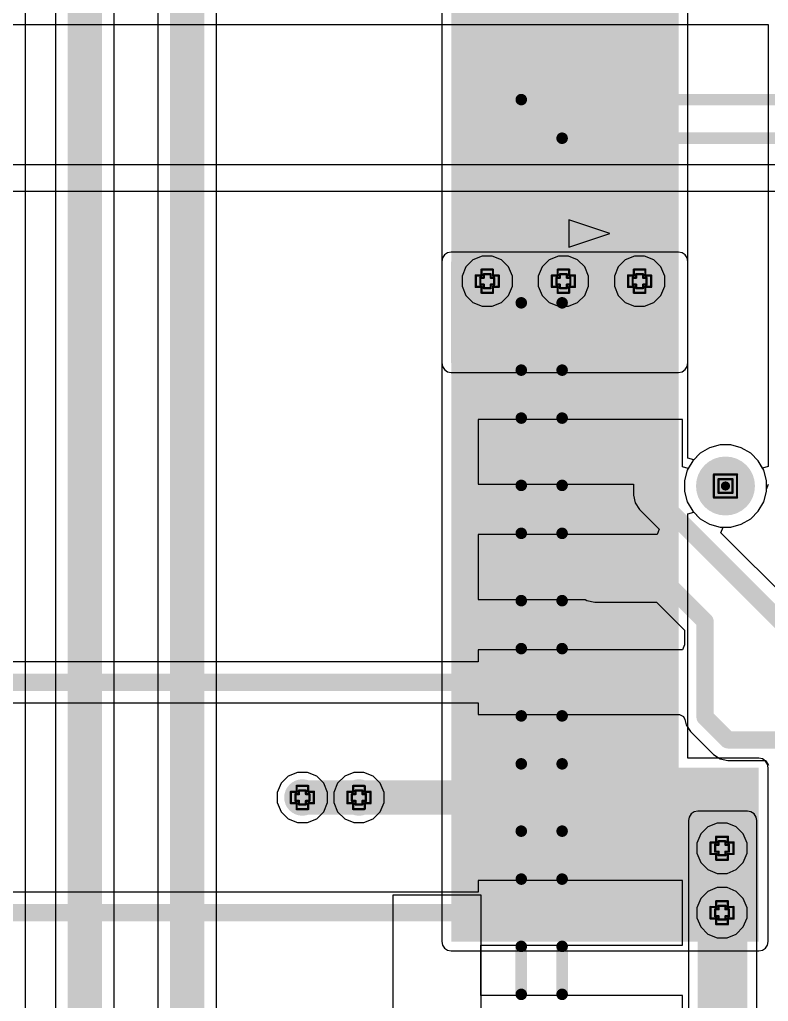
# Model space of a CAD drawing. Header units: inches. Extents: x -7 to 5163, y -3 to 5149.
# Drawn here: x 168.09 to 184.59, y 59.77 to 81.41 of the extents above; entities that cross this region are included whole.
import ezdxf

# ---------------------------------------------------------------- set-up
doc = ezdxf.new("R2010")
doc.units = ezdxf.units.IN
for name, color, linetype in [('Bottom Layer', 5, 'Continuous'), ('Bottom Solder', 6, 'Continuous'), ('Drill Drawing', 1, 'Continuous'), ('GND', 76, 'Continuous'), ('Pad Holes', 156, 'Continuous'), ('PWR', 16, 'Continuous'), ('Top Layer', 1, 'Continuous'), ('Top Overlay', 2, 'Continuous'), ('Top Paste', 8, 'Continuous'), ('Top Solder', 216, 'Continuous'), ('Via Holes', 16, 'Continuous')]:
    doc.layers.add(name, color=color, linetype=linetype)

# ---------------------------------------------------------------- blocks, each defined once
blk = doc.blocks.new('BH_00181_60')
at = {"layer": 'Bottom Solder'}
h = blk.add_hatch(color=6, dxfattribs=at)
edge = h.paths.add_edge_path()
edge.add_arc((-20.835, 0), 0.102, 0, 360)
at = {"layer": 'Pad Holes'}
h = blk.add_hatch(color=7, dxfattribs=at)
edge = h.paths.add_edge_path()
edge.add_arc((-20.835, 0), 0.65, 0, 360)
at = {"layer": 'Top Layer'}
for points in [[(-24.64, -1.15), (-23.62, -1.15), (-23.62, -5.25), (-24.64, -5.25)], [(-22.1, -1.15), (-21.08, -1.15), (-21.08, -5.25), (-22.1, -5.25)], [(-19.56, -1.15), (-18.54, -1.15), (-18.54, -5.25), (-19.56, -5.25)], [(-17.02, -1.15), (-16, -1.15), (-16, -5.25), (-17.02, -5.25)], [(-14.48, -1.15), (-13.46, -1.15), (-13.46, -5.25), (-14.48, -5.25)], [(-11.94, -1.15), (-10.92, -1.15), (-10.92, -5.25), (-11.94, -5.25)]]:
    blk.add_hatch(color=1, dxfattribs=at).paths.add_polyline_path(points)
at = {"layer": 'Top Paste'}
for points in [[(-24.64, -1.15), (-23.62, -1.15), (-23.62, -5.25), (-24.64, -5.25)], [(-22.1, -1.15), (-21.08, -1.15), (-21.08, -5.25), (-22.1, -5.25)], [(-19.56, -1.15), (-18.54, -1.15), (-18.54, -5.25), (-19.56, -5.25)], [(-17.02, -1.15), (-16, -1.15), (-16, -5.25), (-17.02, -5.25)], [(-14.48, -1.15), (-13.46, -1.15), (-13.46, -5.25), (-14.48, -5.25)], [(-11.94, -1.15), (-10.92, -1.15), (-10.92, -5.25), (-11.94, -5.25)]]:
    blk.add_hatch(color=8, dxfattribs=at).paths.add_polyline_path(points)
at = {"layer": 'Top Solder'}
h = blk.add_hatch(color=216, dxfattribs=at)
edge = h.paths.add_edge_path()
edge.add_arc((-20.835, 0), 0.102, 0, 360)
for points in [[(-24.69, -1.1), (-23.57, -1.1), (-23.57, -5.3), (-24.69, -5.3)], [(-22.15, -1.1), (-21.03, -1.1), (-21.03, -5.3), (-22.15, -5.3)], [(-19.61, -1.1), (-18.49, -1.1), (-18.49, -5.3), (-19.61, -5.3)], [(-17.07, -1.1), (-15.95, -1.1), (-15.95, -5.3), (-17.07, -5.3)], [(-14.53, -1.1), (-13.41, -1.1), (-13.41, -5.3), (-14.53, -5.3)], [(-11.99, -1.1), (-10.87, -1.1), (-10.87, -5.3), (-11.99, -5.3)]]:
    blk.add_hatch(color=216, dxfattribs=at).paths.add_polyline_path(points)
at = {"layer": 'Top Overlay'}
for p, q in [((-26.4, -2.55), (-26.7, -3.45)), ((-26.1, -3.45), (-26.4, -2.55)), ((-26.7, -3.45), (-26.1, -3.45))]:
    blk.add_line(p, q, dxfattribs=at)
at = {"layer": 'Top Overlay', "const_width": 0.254}
for points in [[(-29.35, -4.5), (-29.35, 4.5)], [(-28.5, -3.6), (-28.5, 3.6)], [(-29.35, -4.5), (-28.5, -3.6)], [(-24.871, -3.6), (-28.5, -3.6)], [(-22.331, -3.6), (-23.389, -3.6)], [(-19.791, -3.6), (-20.849, -3.6)], [(-17.251, -3.6), (-18.309, -3.6)], [(-14.711, -3.6), (-15.769, -3.6)], [(-12.171, -3.6), (-13.229, -3.6)], [(-9.631, -3.6), (-10.689, -3.6)], [(-24.871, -4.5), (-29.35, -4.5)], [(-22.331, -4.5), (-23.389, -4.5)], [(-19.791, -4.5), (-20.849, -4.5)], [(-17.251, -4.5), (-18.309, -4.5)], [(-14.711, -4.5), (-15.769, -4.5)], [(-12.171, -4.5), (-13.229, -4.5)], [(-9.631, -4.5), (-10.689, -4.5)]]:
    blk.add_lwpolyline(points, dxfattribs=at)
at = {"layer": 'Top Overlay', "const_width": 0.127}
for points in [[(-28.563, -3.6, 1), (-28.436, -3.6, 1)], [(-28.563, -3.6, 1), (-28.436, -3.6, 1)], [(-28.563, -3.6, 1), (-28.436, -3.6, 1)], [(-24.935, -3.6, 1), (-24.808, -3.6, 1)], [(-23.452, -3.6, 1), (-23.325, -3.6, 1)], [(-22.395, -3.6, 1), (-22.268, -3.6, 1)], [(-20.912, -3.6, 1), (-20.785, -3.6, 1)], [(-19.855, -3.6, 1), (-19.728, -3.6, 1)], [(-18.372, -3.6, 1), (-18.245, -3.6, 1)], [(-17.315, -3.6, 1), (-17.188, -3.6, 1)], [(-15.832, -3.6, 1), (-15.705, -3.6, 1)], [(-14.775, -3.6, 1), (-14.648, -3.6, 1)], [(-13.292, -3.6, 1), (-13.165, -3.6, 1)], [(-12.235, -3.6, 1), (-12.108, -3.6, 1)], [(-10.752, -3.6, 1), (-10.625, -3.6, 1)], [(-9.695, -3.6, 1), (-9.568, -3.6, 1)], [(-29.414, -4.5, 1), (-29.287, -4.5, 1)], [(-29.414, -4.5, 1), (-29.287, -4.5, 1)], [(-29.414, -4.5, 1), (-29.287, -4.5, 1)], [(-24.935, -4.5, 1), (-24.808, -4.5, 1)], [(-23.452, -4.5, 1), (-23.325, -4.5, 1)], [(-22.395, -4.5, 1), (-22.268, -4.5, 1)], [(-20.912, -4.5, 1), (-20.785, -4.5, 1)], [(-19.855, -4.5, 1), (-19.728, -4.5, 1)], [(-18.372, -4.5, 1), (-18.245, -4.5, 1)], [(-17.315, -4.5, 1), (-17.188, -4.5, 1)], [(-15.832, -4.5, 1), (-15.705, -4.5, 1)], [(-14.775, -4.5, 1), (-14.648, -4.5, 1)], [(-13.292, -4.5, 1), (-13.165, -4.5, 1)], [(-12.235, -4.5, 1), (-12.108, -4.5, 1)], [(-10.752, -4.5, 1), (-10.625, -4.5, 1)], [(-9.695, -4.5, 1), (-9.568, -4.5, 1)]]:
    blk.add_lwpolyline(points, format="xyb", close=True, dxfattribs=at)

msp = doc.modelspace()

# ---------------------------------------------------------------- hatches: boundary and pattern name
at = {"layer": 'Bottom Layer'}
for points in [[(177.6, 61.087), (182.608, 61.087), (182.608, 155.092), (177.6, 155.092)], [(177.6, 61.087), (184.374, 61.087), (184.374, 64.919), (177.6, 64.919)]]:
    msp.add_hatch(color=5, dxfattribs=at).paths.add_polyline_path(points)
h = msp.add_hatch(color=5, dxfattribs=at)
edge = h.paths.add_edge_path()
edge.add_arc((178.392, 75.641), 0.3, 0, 360)
h = msp.add_hatch(color=5, dxfattribs=at)
edge = h.paths.add_edge_path()
edge.add_arc((180.071, 75.641), 0.3, 0, 360)
h = msp.add_hatch(color=5, dxfattribs=at)
edge = h.paths.add_edge_path()
edge.add_arc((181.749, 75.641), 0.3, 0, 360)
h = msp.add_hatch(color=5, dxfattribs=at)
edge = h.paths.add_edge_path()
edge.add_arc((174.32, 64.262), 0.3, 0, 360)
h = msp.add_hatch(color=5, dxfattribs=at)
edge = h.paths.add_edge_path()
edge.add_arc((175.565, 64.262), 0.3, 0, 360)
h = msp.add_hatch(color=5, dxfattribs=at)
edge = h.paths.add_edge_path()
edge.add_arc((183.566, 63.144), 0.3, 0, 360)
h = msp.add_hatch(color=5, dxfattribs=at)
edge = h.paths.add_edge_path()
edge.add_arc((183.566, 61.722), 0.3, 0, 360)
at = {"layer": 'Bottom Solder'}
h = msp.add_hatch(color=6, dxfattribs=at)
edge = h.paths.add_edge_path()
edge.add_arc((178.392, 75.641), 0.402, 0, 360)
h = msp.add_hatch(color=6, dxfattribs=at)
edge = h.paths.add_edge_path()
edge.add_arc((180.071, 75.641), 0.402, 0, 360)
h = msp.add_hatch(color=6, dxfattribs=at)
edge = h.paths.add_edge_path()
edge.add_arc((181.749, 75.641), 0.402, 0, 360)
h = msp.add_hatch(color=6, dxfattribs=at)
edge = h.paths.add_edge_path()
edge.add_arc((174.32, 64.262), 0.402, 0, 360)
h = msp.add_hatch(color=6, dxfattribs=at)
edge = h.paths.add_edge_path()
edge.add_arc((175.565, 64.262), 0.402, 0, 360)
h = msp.add_hatch(color=6, dxfattribs=at)
edge = h.paths.add_edge_path()
edge.add_arc((183.566, 63.144), 0.402, 0, 360)
h = msp.add_hatch(color=6, dxfattribs=at)
edge = h.paths.add_edge_path()
edge.add_arc((183.566, 61.722), 0.402, 0, 360)
at = {"layer": 'GND'}
h = msp.add_hatch(color=76, dxfattribs=at)
edge = h.paths.add_edge_path()
edge.add_arc((178.392, 75.641), 0.3, 0, 360)
h = msp.add_hatch(color=76, dxfattribs=at)
edge = h.paths.add_edge_path()
edge.add_arc((180.071, 75.641), 0.3, 0, 360)
h = msp.add_hatch(color=76, dxfattribs=at)
edge = h.paths.add_edge_path()
edge.add_arc((181.749, 75.641), 0.3, 0, 360)
h = msp.add_hatch(color=76, dxfattribs=at)
edge = h.paths.add_edge_path()
edge.add_arc((174.32, 64.262), 0.3, 0, 360)
h = msp.add_hatch(color=76, dxfattribs=at)
edge = h.paths.add_edge_path()
edge.add_arc((175.565, 64.262), 0.3, 0, 360)
h = msp.add_hatch(color=76, dxfattribs=at)
edge = h.paths.add_edge_path()
edge.add_arc((183.566, 63.144), 0.3, 0, 360)
h = msp.add_hatch(color=76, dxfattribs=at)
edge = h.paths.add_edge_path()
edge.add_arc((183.566, 61.722), 0.3, 0, 360)
at = {"layer": 'PWR'}
h = msp.add_hatch(color=16, dxfattribs=at)
edge = h.paths.add_edge_path()
edge.add_arc((178.392, 75.641), 0.3, 0, 360)
h = msp.add_hatch(color=16, dxfattribs=at)
edge = h.paths.add_edge_path()
edge.add_arc((180.071, 75.641), 0.3, 0, 360)
h = msp.add_hatch(color=16, dxfattribs=at)
edge = h.paths.add_edge_path()
edge.add_arc((181.749, 75.641), 0.3, 0, 360)
h = msp.add_hatch(color=16, dxfattribs=at)
edge = h.paths.add_edge_path()
edge.add_arc((174.32, 64.262), 0.3, 0, 360)
h = msp.add_hatch(color=16, dxfattribs=at)
edge = h.paths.add_edge_path()
edge.add_arc((175.565, 64.262), 0.3, 0, 360)
h = msp.add_hatch(color=16, dxfattribs=at)
edge = h.paths.add_edge_path()
edge.add_arc((183.566, 63.144), 0.3, 0, 360)
h = msp.add_hatch(color=16, dxfattribs=at)
edge = h.paths.add_edge_path()
edge.add_arc((183.566, 61.722), 0.3, 0, 360)
at = {"layer": 'Top Layer'}
for points in [[(177.597, 73.838), (182.608, 73.838), (182.608, 76.073), (177.597, 76.073)], [(183.032, 53.592), (184.125, 53.592), (184.125, 63.752), (183.032, 63.752)]]:
    msp.add_hatch(color=1, dxfattribs=at).paths.add_polyline_path(points)
h = msp.add_hatch(color=1, dxfattribs=at)
edge = h.paths.add_edge_path()
edge.add_arc((178.392, 75.641), 0.3, 0, 360)
h = msp.add_hatch(color=1, dxfattribs=at)
edge = h.paths.add_edge_path()
edge.add_arc((180.071, 75.641), 0.3, 0, 360)
h = msp.add_hatch(color=1, dxfattribs=at)
edge = h.paths.add_edge_path()
edge.add_arc((181.749, 75.641), 0.3, 0, 360)
h = msp.add_hatch(color=1, dxfattribs=at)
edge = h.paths.add_edge_path()
edge.add_arc((174.32, 64.262), 0.3, 0, 360)
h = msp.add_hatch(color=1, dxfattribs=at)
edge = h.paths.add_edge_path()
edge.add_arc((175.565, 64.262), 0.3, 0, 360)
h = msp.add_hatch(color=1, dxfattribs=at)
edge = h.paths.add_edge_path()
edge.add_arc((183.566, 63.144), 0.3, 0, 360)
h = msp.add_hatch(color=1, dxfattribs=at)
edge = h.paths.add_edge_path()
edge.add_arc((183.566, 61.722), 0.3, 0, 360)
at = {"layer": 'Top Solder'}
h = msp.add_hatch(color=216, dxfattribs=at)
edge = h.paths.add_edge_path()
edge.add_arc((178.392, 75.641), 0.402, 0, 360)
h = msp.add_hatch(color=216, dxfattribs=at)
edge = h.paths.add_edge_path()
edge.add_arc((180.071, 75.641), 0.402, 0, 360)
h = msp.add_hatch(color=216, dxfattribs=at)
edge = h.paths.add_edge_path()
edge.add_arc((181.749, 75.641), 0.402, 0, 360)
h = msp.add_hatch(color=216, dxfattribs=at)
edge = h.paths.add_edge_path()
edge.add_arc((174.32, 64.262), 0.402, 0, 360)
h = msp.add_hatch(color=216, dxfattribs=at)
edge = h.paths.add_edge_path()
edge.add_arc((175.565, 64.262), 0.402, 0, 360)
h = msp.add_hatch(color=216, dxfattribs=at)
edge = h.paths.add_edge_path()
edge.add_arc((183.566, 63.144), 0.402, 0, 360)
h = msp.add_hatch(color=216, dxfattribs=at)
edge = h.paths.add_edge_path()
edge.add_arc((183.566, 61.722), 0.402, 0, 360)
at = {"layer": 'Via Holes'}
h = msp.add_hatch(color=7, dxfattribs=at)
edge = h.paths.add_edge_path()
edge.add_arc((178.392, 75.641), 0.15, 0, 360)
h = msp.add_hatch(color=7, dxfattribs=at)
edge = h.paths.add_edge_path()
edge.add_arc((180.071, 75.641), 0.15, 0, 360)
h = msp.add_hatch(color=7, dxfattribs=at)
edge = h.paths.add_edge_path()
edge.add_arc((181.749, 75.641), 0.15, 0, 360)
h = msp.add_hatch(color=7, dxfattribs=at)
edge = h.paths.add_edge_path()
edge.add_arc((174.32, 64.262), 0.15, 0, 360)
h = msp.add_hatch(color=7, dxfattribs=at)
edge = h.paths.add_edge_path()
edge.add_arc((175.565, 64.262), 0.15, 0, 360)
h = msp.add_hatch(color=7, dxfattribs=at)
edge = h.paths.add_edge_path()
edge.add_arc((183.566, 63.144), 0.15, 0, 360)
h = msp.add_hatch(color=7, dxfattribs=at)
edge = h.paths.add_edge_path()
edge.add_arc((183.566, 61.722), 0.15, 0, 360)

# ---------------------------------------------------------------- linework, layer by layer
at = {"layer": 'Bottom Layer'}
for p, q in [((182.815, 71.738), (182.815, 142.76)), ((168.878, 127.965), (168.878, 20.188)), ((170.173, 19.919), (170.173, 127.965)), ((177.392, 127.965), (177.392, 64.919)), ((171.133, 126.644), (171.133, 19.195)), ((172.428, 50.446), (172.428, 126.376)), ((168.22, 36.652), (168.22, 106.119)), ((183.087, 71.851), (182.942, 71.705)), ((183.293, 71.97), (183.087, 71.851)), ((183.523, 72.031), (183.293, 71.97)), ((183.761, 72.031), (183.523, 72.031)), ((183.991, 71.97), (183.761, 72.031)), ((184.197, 71.851), (183.991, 71.97)), ((184.365, 71.682), (184.197, 71.851)), ((182.942, 71.705), (182.815, 71.738)), ((184.484, 71.476), (184.365, 71.682)), ((184.546, 71.246), (184.484, 71.476)), ((184.546, 71.008), (184.546, 71.246)), ((184.484, 70.778), (184.546, 71.008)), ((184.365, 70.572), (184.484, 70.778)), ((182.815, 70.516), (182.942, 70.549)), ((182.942, 70.549), (183.087, 70.404)), ((184.197, 70.404), (184.365, 70.572)), ((182.815, 65.127), (182.815, 70.516)), ((183.087, 70.404), (183.293, 70.285)), ((183.991, 70.285), (184.197, 70.404)), ((183.293, 70.285), (183.523, 70.223)), ((183.523, 70.223), (183.761, 70.223)), ((183.761, 70.223), (183.991, 70.285)), ((184.374, 65.127), (182.815, 65.127)), ((184.454, 65.111), (184.374, 65.127)), ((177.392, 64.919), (177.392, 61.087)), ((184.521, 65.066), (184.454, 65.111)), ((184.566, 64.999), (184.521, 65.066)), ((184.582, 64.919), (184.566, 64.999)), ((184.582, 61.087), (184.582, 64.919)), ((177.392, 61.087), (177.408, 61.008)), ((184.566, 61.008), (184.582, 61.087)), ((177.408, 61.008), (177.453, 60.941)), ((177.453, 60.941), (177.52, 60.896)), ((177.52, 60.896), (177.6, 60.88)), ((177.6, 60.88), (184.374, 60.88)), ((184.374, 60.88), (184.454, 60.896)), ((184.454, 60.896), (184.521, 60.941)), ((184.521, 60.941), (184.566, 61.008))]:
    msp.add_line(p, q, dxfattribs=at)
at = {"layer": 'Bottom Layer', "const_width": 0.762}
for points in [[(169.525, 19.919), (169.525, 128.378)], [(171.78, 18.927), (171.78, 126.644)]]:
    msp.add_lwpolyline(points, dxfattribs=at)
at = {"layer": 'Drill Drawing', "const_width": 0.0508}
for points in [[(178.138, 75.514), (178.138, 75.768)], [(178.138, 75.768), (178.265, 75.768)], [(178.24, 75.565), (178.24, 75.717)], [(178.24, 75.717), (178.316, 75.717)], [(178.265, 75.768), (178.265, 75.895)], [(178.265, 75.895), (178.519, 75.895)], [(178.316, 75.717), (178.316, 75.794)], [(178.316, 75.794), (178.468, 75.794)], [(178.468, 75.717), (178.468, 75.794)], [(178.468, 75.717), (178.544, 75.717)], [(178.519, 75.768), (178.519, 75.895)], [(178.519, 75.768), (178.646, 75.768)], [(178.544, 75.565), (178.544, 75.717)], [(178.646, 75.514), (178.646, 75.768)], [(179.817, 75.514), (179.817, 75.768)], [(179.817, 75.768), (179.944, 75.768)], [(179.918, 75.565), (179.918, 75.717)], [(179.918, 75.717), (179.994, 75.717)], [(179.944, 75.768), (179.944, 75.895)], [(179.944, 75.895), (180.198, 75.895)], [(179.994, 75.717), (179.994, 75.794)], [(179.994, 75.794), (180.147, 75.794)], [(180.147, 75.717), (180.147, 75.794)], [(180.147, 75.717), (180.223, 75.717)], [(180.198, 75.768), (180.198, 75.895)], [(180.198, 75.768), (180.325, 75.768)], [(180.223, 75.565), (180.223, 75.717)], [(180.325, 75.514), (180.325, 75.768)], [(181.495, 75.514), (181.495, 75.768)], [(181.495, 75.768), (181.622, 75.768)], [(181.597, 75.565), (181.597, 75.717)], [(181.597, 75.717), (181.673, 75.717)], [(181.622, 75.768), (181.622, 75.895)], [(181.622, 75.895), (181.876, 75.895)], [(181.673, 75.717), (181.673, 75.794)], [(181.673, 75.794), (181.825, 75.794)], [(181.825, 75.717), (181.825, 75.794)], [(181.825, 75.717), (181.902, 75.717)], [(181.876, 75.768), (181.876, 75.895)], [(181.876, 75.768), (182.003, 75.768)], [(181.902, 75.565), (181.902, 75.717)], [(182.003, 75.514), (182.003, 75.768)], [(178.138, 75.514), (178.265, 75.514)], [(178.24, 75.565), (178.316, 75.565)], [(178.265, 75.387), (178.265, 75.514)], [(178.316, 75.489), (178.316, 75.565)], [(178.316, 75.489), (178.468, 75.489)], [(178.468, 75.565), (178.544, 75.565)], [(178.468, 75.489), (178.468, 75.565)], [(178.519, 75.514), (178.646, 75.514)], [(178.519, 75.387), (178.519, 75.514)], [(179.817, 75.514), (179.944, 75.514)], [(179.918, 75.565), (179.994, 75.565)], [(179.944, 75.387), (179.944, 75.514)], [(179.994, 75.489), (179.994, 75.565)], [(179.994, 75.489), (180.147, 75.489)], [(180.147, 75.565), (180.223, 75.565)], [(180.147, 75.489), (180.147, 75.565)], [(180.198, 75.514), (180.325, 75.514)], [(180.198, 75.387), (180.198, 75.514)], [(181.495, 75.514), (181.622, 75.514)], [(181.597, 75.565), (181.673, 75.565)], [(181.622, 75.387), (181.622, 75.514)], [(181.673, 75.489), (181.673, 75.565)], [(181.673, 75.489), (181.825, 75.489)], [(181.825, 75.565), (181.902, 75.565)], [(181.825, 75.489), (181.825, 75.565)], [(181.876, 75.514), (182.003, 75.514)], [(181.876, 75.387), (181.876, 75.514)], [(178.265, 75.387), (178.519, 75.387)], [(179.944, 75.387), (180.198, 75.387)], [(181.622, 75.387), (181.876, 75.387)], [(183.388, 71.381), (183.896, 71.381)], [(183.388, 70.873), (183.388, 71.381)], [(183.896, 70.873), (183.896, 71.381)], [(183.49, 71.28), (183.794, 71.28)], [(183.49, 70.975), (183.49, 71.28)], [(183.794, 70.975), (183.794, 71.28)], [(183.49, 70.975), (183.794, 70.975)], [(183.388, 70.873), (183.896, 70.873)], [(174.193, 64.389), (174.193, 64.516)], [(174.193, 64.516), (174.447, 64.516)], [(174.447, 64.389), (174.447, 64.516)], [(175.438, 64.389), (175.438, 64.516)], [(175.438, 64.516), (175.692, 64.516)], [(175.692, 64.389), (175.692, 64.516)], [(174.066, 64.135), (174.066, 64.389)], [(174.066, 64.389), (174.193, 64.389)], [(174.168, 64.186), (174.168, 64.338)], [(174.168, 64.338), (174.244, 64.338)], [(174.244, 64.338), (174.244, 64.414)], [(174.244, 64.414), (174.396, 64.414)], [(174.396, 64.338), (174.396, 64.414)], [(174.396, 64.338), (174.473, 64.338)], [(174.447, 64.389), (174.574, 64.389)], [(174.473, 64.186), (174.473, 64.338)], [(174.574, 64.135), (174.574, 64.389)], [(175.311, 64.135), (175.311, 64.389)], [(175.311, 64.389), (175.438, 64.389)], [(175.412, 64.186), (175.412, 64.338)], [(175.412, 64.338), (175.489, 64.338)], [(175.489, 64.338), (175.489, 64.414)], [(175.489, 64.414), (175.641, 64.414)], [(175.641, 64.338), (175.641, 64.414)], [(175.641, 64.338), (175.717, 64.338)], [(175.692, 64.389), (175.819, 64.389)], [(175.717, 64.186), (175.717, 64.338)], [(175.819, 64.135), (175.819, 64.389)], [(174.066, 64.135), (174.193, 64.135)], [(174.168, 64.186), (174.244, 64.186)], [(174.193, 64.008), (174.193, 64.135)], [(174.244, 64.11), (174.244, 64.186)], [(174.244, 64.11), (174.396, 64.11)], [(174.396, 64.186), (174.473, 64.186)], [(174.396, 64.11), (174.396, 64.186)], [(174.447, 64.135), (174.574, 64.135)], [(174.447, 64.008), (174.447, 64.135)], [(175.311, 64.135), (175.438, 64.135)], [(175.412, 64.186), (175.489, 64.186)], [(175.438, 64.008), (175.438, 64.135)], [(175.489, 64.11), (175.489, 64.186)], [(175.489, 64.11), (175.641, 64.11)], [(175.641, 64.186), (175.717, 64.186)], [(175.641, 64.11), (175.641, 64.186)], [(175.692, 64.135), (175.819, 64.135)], [(175.692, 64.008), (175.692, 64.135)], [(174.193, 64.008), (174.447, 64.008)], [(175.438, 64.008), (175.692, 64.008)], [(183.439, 63.271), (183.439, 63.398)], [(183.439, 63.398), (183.693, 63.398)], [(183.693, 63.271), (183.693, 63.398)], [(183.312, 63.017), (183.312, 63.271)], [(183.312, 63.271), (183.439, 63.271)], [(183.413, 63.068), (183.413, 63.221)], [(183.413, 63.221), (183.49, 63.221)], [(183.49, 63.221), (183.49, 63.297)], [(183.49, 63.297), (183.642, 63.297)], [(183.642, 63.221), (183.642, 63.297)], [(183.642, 63.221), (183.718, 63.221)], [(183.693, 63.271), (183.82, 63.271)], [(183.718, 63.068), (183.718, 63.221)], [(183.82, 63.017), (183.82, 63.271)], [(183.312, 63.017), (183.439, 63.017)], [(183.413, 63.068), (183.49, 63.068)], [(183.439, 62.89), (183.439, 63.017)], [(183.49, 62.992), (183.49, 63.068)], [(183.49, 62.992), (183.642, 62.992)], [(183.642, 63.068), (183.718, 63.068)], [(183.642, 62.992), (183.642, 63.068)], [(183.693, 63.017), (183.82, 63.017)], [(183.693, 62.89), (183.693, 63.017)], [(183.439, 62.89), (183.693, 62.89)], [(183.439, 61.849), (183.439, 61.976)], [(183.439, 61.976), (183.693, 61.976)], [(183.49, 61.798), (183.49, 61.874)], [(183.49, 61.874), (183.642, 61.874)], [(183.642, 61.798), (183.642, 61.874)], [(183.693, 61.849), (183.693, 61.976)], [(183.312, 61.595), (183.312, 61.849)], [(183.312, 61.849), (183.439, 61.849)], [(183.413, 61.646), (183.413, 61.798)], [(183.413, 61.798), (183.49, 61.798)], [(183.413, 61.646), (183.49, 61.646)], [(183.49, 61.57), (183.49, 61.646)], [(183.642, 61.798), (183.718, 61.798)], [(183.642, 61.646), (183.718, 61.646)], [(183.642, 61.57), (183.642, 61.646)], [(183.693, 61.849), (183.82, 61.849)], [(183.718, 61.646), (183.718, 61.798)], [(183.82, 61.595), (183.82, 61.849)], [(183.312, 61.595), (183.439, 61.595)], [(183.439, 61.468), (183.439, 61.595)], [(183.439, 61.468), (183.693, 61.468)], [(183.49, 61.57), (183.642, 61.57)], [(183.693, 61.595), (183.82, 61.595)], [(183.693, 61.468), (183.693, 61.595)]]:
    msp.add_lwpolyline(points, dxfattribs=at)
at = {"layer": 'Drill Drawing', "const_width": 0.0254}
for points in [[(178.125, 75.768, 1), (178.151, 75.768, 1)], [(178.125, 75.768, 1), (178.151, 75.768, 1)], [(178.227, 75.717, 1), (178.252, 75.717, 1)], [(178.227, 75.717, 1), (178.252, 75.717, 1)], [(178.252, 75.895, 1), (178.278, 75.895, 1)], [(178.252, 75.895, 1), (178.278, 75.895, 1)], [(178.252, 75.768, 1), (178.278, 75.768, 1)], [(178.252, 75.768, 1), (178.278, 75.768, 1)], [(178.303, 75.794, 1), (178.329, 75.794, 1)], [(178.303, 75.794, 1), (178.329, 75.794, 1)], [(178.303, 75.717, 1), (178.329, 75.717, 1)], [(178.303, 75.717, 1), (178.329, 75.717, 1)], [(178.456, 75.794, 1), (178.481, 75.794, 1)], [(178.456, 75.794, 1), (178.481, 75.794, 1)], [(178.456, 75.717, 1), (178.481, 75.717, 1)], [(178.456, 75.717, 1), (178.481, 75.717, 1)], [(178.506, 75.895, 1), (178.532, 75.895, 1)], [(178.506, 75.895, 1), (178.532, 75.895, 1)], [(178.506, 75.768, 1), (178.532, 75.768, 1)], [(178.506, 75.768, 1), (178.532, 75.768, 1)], [(178.532, 75.717, 1), (178.557, 75.717, 1)], [(178.532, 75.717, 1), (178.557, 75.717, 1)], [(178.633, 75.768, 1), (178.659, 75.768, 1)], [(178.633, 75.768, 1), (178.659, 75.768, 1)], [(179.804, 75.768, 1), (179.829, 75.768, 1)], [(179.804, 75.768, 1), (179.829, 75.768, 1)], [(179.906, 75.717, 1), (179.931, 75.717, 1)], [(179.906, 75.717, 1), (179.931, 75.717, 1)], [(179.931, 75.895, 1), (179.956, 75.895, 1)], [(179.931, 75.895, 1), (179.956, 75.895, 1)], [(179.931, 75.768, 1), (179.956, 75.768, 1)], [(179.931, 75.768, 1), (179.956, 75.768, 1)], [(179.982, 75.794, 1), (180.007, 75.794, 1)], [(179.982, 75.794, 1), (180.007, 75.794, 1)], [(179.982, 75.717, 1), (180.007, 75.717, 1)], [(179.982, 75.717, 1), (180.007, 75.717, 1)], [(180.134, 75.794, 1), (180.16, 75.794, 1)], [(180.134, 75.794, 1), (180.16, 75.794, 1)], [(180.134, 75.717, 1), (180.16, 75.717, 1)], [(180.134, 75.717, 1), (180.16, 75.717, 1)], [(180.185, 75.895, 1), (180.21, 75.895, 1)], [(180.185, 75.895, 1), (180.21, 75.895, 1)], [(180.185, 75.768, 1), (180.21, 75.768, 1)], [(180.185, 75.768, 1), (180.21, 75.768, 1)], [(180.21, 75.717, 1), (180.236, 75.717, 1)], [(180.21, 75.717, 1), (180.236, 75.717, 1)], [(180.312, 75.768, 1), (180.337, 75.768, 1)], [(180.312, 75.768, 1), (180.337, 75.768, 1)], [(181.482, 75.768, 1), (181.508, 75.768, 1)], [(181.482, 75.768, 1), (181.508, 75.768, 1)], [(181.584, 75.717, 1), (181.609, 75.717, 1)], [(181.584, 75.717, 1), (181.609, 75.717, 1)], [(181.609, 75.895, 1), (181.635, 75.895, 1)], [(181.609, 75.895, 1), (181.635, 75.895, 1)], [(181.609, 75.768, 1), (181.635, 75.768, 1)], [(181.609, 75.768, 1), (181.635, 75.768, 1)], [(181.66, 75.794, 1), (181.686, 75.794, 1)], [(181.66, 75.794, 1), (181.686, 75.794, 1)], [(181.66, 75.717, 1), (181.686, 75.717, 1)], [(181.66, 75.717, 1), (181.686, 75.717, 1)], [(181.813, 75.794, 1), (181.838, 75.794, 1)], [(181.813, 75.794, 1), (181.838, 75.794, 1)], [(181.813, 75.717, 1), (181.838, 75.717, 1)], [(181.813, 75.717, 1), (181.838, 75.717, 1)], [(181.863, 75.895, 1), (181.889, 75.895, 1)], [(181.863, 75.895, 1), (181.889, 75.895, 1)], [(181.863, 75.768, 1), (181.889, 75.768, 1)], [(181.863, 75.768, 1), (181.889, 75.768, 1)], [(181.889, 75.717, 1), (181.914, 75.717, 1)], [(181.889, 75.717, 1), (181.914, 75.717, 1)], [(181.99, 75.768, 1), (182.016, 75.768, 1)], [(181.99, 75.768, 1), (182.016, 75.768, 1)], [(178.125, 75.514, 1), (178.151, 75.514, 1)], [(178.125, 75.514, 1), (178.151, 75.514, 1)], [(178.227, 75.565, 1), (178.252, 75.565, 1)], [(178.227, 75.565, 1), (178.252, 75.565, 1)], [(178.252, 75.514, 1), (178.278, 75.514, 1)], [(178.252, 75.514, 1), (178.278, 75.514, 1)], [(178.303, 75.565, 1), (178.329, 75.565, 1)], [(178.303, 75.565, 1), (178.329, 75.565, 1)], [(178.303, 75.489, 1), (178.329, 75.489, 1)], [(178.303, 75.489, 1), (178.329, 75.489, 1)], [(178.456, 75.565, 1), (178.481, 75.565, 1)], [(178.456, 75.565, 1), (178.481, 75.565, 1)], [(178.456, 75.489, 1), (178.481, 75.489, 1)], [(178.456, 75.489, 1), (178.481, 75.489, 1)], [(178.506, 75.514, 1), (178.532, 75.514, 1)], [(178.506, 75.514, 1), (178.532, 75.514, 1)], [(178.532, 75.565, 1), (178.557, 75.565, 1)], [(178.532, 75.565, 1), (178.557, 75.565, 1)], [(178.633, 75.514, 1), (178.659, 75.514, 1)], [(178.633, 75.514, 1), (178.659, 75.514, 1)], [(179.804, 75.514, 1), (179.829, 75.514, 1)], [(179.804, 75.514, 1), (179.829, 75.514, 1)], [(179.906, 75.565, 1), (179.931, 75.565, 1)], [(179.906, 75.565, 1), (179.931, 75.565, 1)], [(179.931, 75.514, 1), (179.956, 75.514, 1)], [(179.931, 75.514, 1), (179.956, 75.514, 1)], [(179.982, 75.565, 1), (180.007, 75.565, 1)], [(179.982, 75.565, 1), (180.007, 75.565, 1)], [(179.982, 75.489, 1), (180.007, 75.489, 1)], [(179.982, 75.489, 1), (180.007, 75.489, 1)], [(180.134, 75.565, 1), (180.16, 75.565, 1)], [(180.134, 75.565, 1), (180.16, 75.565, 1)], [(180.134, 75.489, 1), (180.16, 75.489, 1)], [(180.134, 75.489, 1), (180.16, 75.489, 1)], [(180.185, 75.514, 1), (180.21, 75.514, 1)], [(180.185, 75.514, 1), (180.21, 75.514, 1)], [(180.21, 75.565, 1), (180.236, 75.565, 1)], [(180.21, 75.565, 1), (180.236, 75.565, 1)], [(180.312, 75.514, 1), (180.337, 75.514, 1)], [(180.312, 75.514, 1), (180.337, 75.514, 1)], [(181.482, 75.514, 1), (181.508, 75.514, 1)], [(181.482, 75.514, 1), (181.508, 75.514, 1)], [(181.584, 75.565, 1), (181.609, 75.565, 1)], [(181.584, 75.565, 1), (181.609, 75.565, 1)], [(181.609, 75.514, 1), (181.635, 75.514, 1)], [(181.609, 75.514, 1), (181.635, 75.514, 1)], [(181.66, 75.565, 1), (181.686, 75.565, 1)], [(181.66, 75.565, 1), (181.686, 75.565, 1)], [(181.66, 75.489, 1), (181.686, 75.489, 1)], [(181.66, 75.489, 1), (181.686, 75.489, 1)], [(181.813, 75.565, 1), (181.838, 75.565, 1)], [(181.813, 75.565, 1), (181.838, 75.565, 1)], [(181.813, 75.489, 1), (181.838, 75.489, 1)], [(181.813, 75.489, 1), (181.838, 75.489, 1)], [(181.863, 75.514, 1), (181.889, 75.514, 1)], [(181.863, 75.514, 1), (181.889, 75.514, 1)], [(181.889, 75.565, 1), (181.914, 75.565, 1)], [(181.889, 75.565, 1), (181.914, 75.565, 1)], [(181.99, 75.514, 1), (182.016, 75.514, 1)], [(181.99, 75.514, 1), (182.016, 75.514, 1)], [(178.252, 75.387, 1), (178.278, 75.387, 1)], [(178.252, 75.387, 1), (178.278, 75.387, 1)], [(178.506, 75.387, 1), (178.532, 75.387, 1)], [(178.506, 75.387, 1), (178.532, 75.387, 1)], [(179.931, 75.387, 1), (179.956, 75.387, 1)], [(179.931, 75.387, 1), (179.956, 75.387, 1)], [(180.185, 75.387, 1), (180.21, 75.387, 1)], [(180.185, 75.387, 1), (180.21, 75.387, 1)], [(181.609, 75.387, 1), (181.635, 75.387, 1)], [(181.609, 75.387, 1), (181.635, 75.387, 1)], [(181.863, 75.387, 1), (181.889, 75.387, 1)], [(181.863, 75.387, 1), (181.889, 75.387, 1)], [(183.375, 71.381, 1), (183.401, 71.381, 1)], [(183.375, 71.381, 1), (183.401, 71.381, 1)], [(183.883, 71.381, 1), (183.909, 71.381, 1)], [(183.883, 71.381, 1), (183.909, 71.381, 1)], [(183.477, 71.28, 1), (183.502, 71.28, 1)], [(183.477, 71.28, 1), (183.502, 71.28, 1)], [(183.782, 71.28, 1), (183.807, 71.28, 1)], [(183.782, 71.28, 1), (183.807, 71.28, 1)], [(183.477, 70.975, 1), (183.502, 70.975, 1)], [(183.477, 70.975, 1), (183.502, 70.975, 1)], [(183.782, 70.975, 1), (183.807, 70.975, 1)], [(183.782, 70.975, 1), (183.807, 70.975, 1)], [(183.375, 70.873, 1), (183.401, 70.873, 1)], [(183.375, 70.873, 1), (183.401, 70.873, 1)], [(183.883, 70.873, 1), (183.909, 70.873, 1)], [(183.883, 70.873, 1), (183.909, 70.873, 1)], [(174.18, 64.516, 1), (174.206, 64.516, 1)], [(174.18, 64.516, 1), (174.206, 64.516, 1)], [(174.435, 64.516, 1), (174.46, 64.516, 1)], [(174.435, 64.516, 1), (174.46, 64.516, 1)], [(175.425, 64.516, 1), (175.451, 64.516, 1)], [(175.425, 64.516, 1), (175.451, 64.516, 1)], [(175.679, 64.516, 1), (175.704, 64.516, 1)], [(175.679, 64.516, 1), (175.704, 64.516, 1)], [(174.054, 64.389, 1), (174.079, 64.389, 1)], [(174.054, 64.389, 1), (174.079, 64.389, 1)], [(174.155, 64.338, 1), (174.18, 64.338, 1)], [(174.155, 64.338, 1), (174.18, 64.338, 1)], [(174.18, 64.389, 1), (174.206, 64.389, 1)], [(174.18, 64.389, 1), (174.206, 64.389, 1)], [(174.231, 64.414, 1), (174.257, 64.414, 1)], [(174.231, 64.414, 1), (174.257, 64.414, 1)], [(174.231, 64.338, 1), (174.257, 64.338, 1)], [(174.231, 64.338, 1), (174.257, 64.338, 1)], [(174.384, 64.414, 1), (174.409, 64.414, 1)], [(174.384, 64.414, 1), (174.409, 64.414, 1)], [(174.384, 64.338, 1), (174.409, 64.338, 1)], [(174.384, 64.338, 1), (174.409, 64.338, 1)], [(174.435, 64.389, 1), (174.46, 64.389, 1)], [(174.435, 64.389, 1), (174.46, 64.389, 1)], [(174.46, 64.338, 1), (174.485, 64.338, 1)], [(174.46, 64.338, 1), (174.485, 64.338, 1)], [(174.561, 64.389, 1), (174.587, 64.389, 1)], [(174.561, 64.389, 1), (174.587, 64.389, 1)], [(175.298, 64.389, 1), (175.323, 64.389, 1)], [(175.298, 64.389, 1), (175.323, 64.389, 1)], [(175.4, 64.338, 1), (175.425, 64.338, 1)], [(175.4, 64.338, 1), (175.425, 64.338, 1)], [(175.425, 64.389, 1), (175.451, 64.389, 1)], [(175.425, 64.389, 1), (175.451, 64.389, 1)], [(175.476, 64.414, 1), (175.501, 64.414, 1)], [(175.476, 64.414, 1), (175.501, 64.414, 1)], [(175.476, 64.338, 1), (175.501, 64.338, 1)], [(175.476, 64.338, 1), (175.501, 64.338, 1)], [(175.628, 64.414, 1), (175.654, 64.414, 1)], [(175.628, 64.414, 1), (175.654, 64.414, 1)], [(175.628, 64.338, 1), (175.654, 64.338, 1)], [(175.628, 64.338, 1), (175.654, 64.338, 1)], [(175.679, 64.389, 1), (175.704, 64.389, 1)], [(175.679, 64.389, 1), (175.704, 64.389, 1)], [(175.704, 64.338, 1), (175.73, 64.338, 1)], [(175.704, 64.338, 1), (175.73, 64.338, 1)], [(175.806, 64.389, 1), (175.832, 64.389, 1)], [(175.806, 64.389, 1), (175.832, 64.389, 1)], [(174.054, 64.135, 1), (174.079, 64.135, 1)], [(174.054, 64.135, 1), (174.079, 64.135, 1)], [(174.155, 64.186, 1), (174.18, 64.186, 1)], [(174.155, 64.186, 1), (174.18, 64.186, 1)], [(174.18, 64.135, 1), (174.206, 64.135, 1)], [(174.18, 64.135, 1), (174.206, 64.135, 1)], [(174.231, 64.186, 1), (174.257, 64.186, 1)], [(174.231, 64.186, 1), (174.257, 64.186, 1)], [(174.231, 64.11, 1), (174.257, 64.11, 1)], [(174.231, 64.11, 1), (174.257, 64.11, 1)], [(174.384, 64.186, 1), (174.409, 64.186, 1)], [(174.384, 64.186, 1), (174.409, 64.186, 1)], [(174.384, 64.11, 1), (174.409, 64.11, 1)], [(174.384, 64.11, 1), (174.409, 64.11, 1)], [(174.435, 64.135, 1), (174.46, 64.135, 1)], [(174.435, 64.135, 1), (174.46, 64.135, 1)], [(174.46, 64.186, 1), (174.485, 64.186, 1)], [(174.46, 64.186, 1), (174.485, 64.186, 1)], [(174.561, 64.135, 1), (174.587, 64.135, 1)], [(174.561, 64.135, 1), (174.587, 64.135, 1)], [(175.298, 64.135, 1), (175.323, 64.135, 1)], [(175.298, 64.135, 1), (175.323, 64.135, 1)], [(175.4, 64.186, 1), (175.425, 64.186, 1)], [(175.4, 64.186, 1), (175.425, 64.186, 1)], [(175.425, 64.135, 1), (175.451, 64.135, 1)], [(175.425, 64.135, 1), (175.451, 64.135, 1)], [(175.476, 64.186, 1), (175.501, 64.186, 1)], [(175.476, 64.186, 1), (175.501, 64.186, 1)], [(175.476, 64.11, 1), (175.501, 64.11, 1)], [(175.476, 64.11, 1), (175.501, 64.11, 1)], [(175.628, 64.186, 1), (175.654, 64.186, 1)], [(175.628, 64.186, 1), (175.654, 64.186, 1)], [(175.628, 64.11, 1), (175.654, 64.11, 1)], [(175.628, 64.11, 1), (175.654, 64.11, 1)], [(175.679, 64.135, 1), (175.704, 64.135, 1)], [(175.679, 64.135, 1), (175.704, 64.135, 1)], [(175.704, 64.186, 1), (175.73, 64.186, 1)], [(175.704, 64.186, 1), (175.73, 64.186, 1)], [(175.806, 64.135, 1), (175.832, 64.135, 1)], [(175.806, 64.135, 1), (175.832, 64.135, 1)], [(174.18, 64.008, 1), (174.206, 64.008, 1)], [(174.18, 64.008, 1), (174.206, 64.008, 1)], [(174.435, 64.008, 1), (174.46, 64.008, 1)], [(174.435, 64.008, 1), (174.46, 64.008, 1)], [(175.425, 64.008, 1), (175.451, 64.008, 1)], [(175.425, 64.008, 1), (175.451, 64.008, 1)], [(175.679, 64.008, 1), (175.704, 64.008, 1)], [(175.679, 64.008, 1), (175.704, 64.008, 1)], [(183.426, 63.398, 1), (183.452, 63.398, 1)], [(183.426, 63.398, 1), (183.452, 63.398, 1)], [(183.68, 63.398, 1), (183.706, 63.398, 1)], [(183.68, 63.398, 1), (183.706, 63.398, 1)], [(183.299, 63.271, 1), (183.325, 63.271, 1)], [(183.299, 63.271, 1), (183.325, 63.271, 1)], [(183.401, 63.221, 1), (183.426, 63.221, 1)], [(183.401, 63.221, 1), (183.426, 63.221, 1)], [(183.426, 63.271, 1), (183.452, 63.271, 1)], [(183.426, 63.271, 1), (183.452, 63.271, 1)], [(183.477, 63.297, 1), (183.502, 63.297, 1)], [(183.477, 63.297, 1), (183.502, 63.297, 1)], [(183.477, 63.221, 1), (183.502, 63.221, 1)], [(183.477, 63.221, 1), (183.502, 63.221, 1)], [(183.629, 63.297, 1), (183.655, 63.297, 1)], [(183.629, 63.297, 1), (183.655, 63.297, 1)], [(183.629, 63.221, 1), (183.655, 63.221, 1)], [(183.629, 63.221, 1), (183.655, 63.221, 1)], [(183.68, 63.271, 1), (183.706, 63.271, 1)], [(183.68, 63.271, 1), (183.706, 63.271, 1)], [(183.706, 63.221, 1), (183.731, 63.221, 1)], [(183.706, 63.221, 1), (183.731, 63.221, 1)], [(183.807, 63.271, 1), (183.833, 63.271, 1)], [(183.807, 63.271, 1), (183.833, 63.271, 1)], [(183.299, 63.017, 1), (183.325, 63.017, 1)], [(183.299, 63.017, 1), (183.325, 63.017, 1)], [(183.401, 63.068, 1), (183.426, 63.068, 1)], [(183.401, 63.068, 1), (183.426, 63.068, 1)], [(183.426, 63.017, 1), (183.452, 63.017, 1)], [(183.426, 63.017, 1), (183.452, 63.017, 1)], [(183.477, 63.068, 1), (183.502, 63.068, 1)], [(183.477, 63.068, 1), (183.502, 63.068, 1)], [(183.477, 62.992, 1), (183.502, 62.992, 1)], [(183.477, 62.992, 1), (183.502, 62.992, 1)], [(183.629, 63.068, 1), (183.655, 63.068, 1)], [(183.629, 63.068, 1), (183.655, 63.068, 1)], [(183.629, 62.992, 1), (183.655, 62.992, 1)], [(183.629, 62.992, 1), (183.655, 62.992, 1)], [(183.68, 63.017, 1), (183.706, 63.017, 1)], [(183.68, 63.017, 1), (183.706, 63.017, 1)], [(183.706, 63.068, 1), (183.731, 63.068, 1)], [(183.706, 63.068, 1), (183.731, 63.068, 1)], [(183.807, 63.017, 1), (183.833, 63.017, 1)], [(183.807, 63.017, 1), (183.833, 63.017, 1)], [(183.426, 62.89, 1), (183.452, 62.89, 1)], [(183.426, 62.89, 1), (183.452, 62.89, 1)], [(183.68, 62.89, 1), (183.706, 62.89, 1)], [(183.68, 62.89, 1), (183.706, 62.89, 1)], [(183.426, 61.976, 1), (183.452, 61.976, 1)], [(183.426, 61.976, 1), (183.452, 61.976, 1)], [(183.477, 61.874, 1), (183.502, 61.874, 1)], [(183.477, 61.874, 1), (183.502, 61.874, 1)], [(183.629, 61.874, 1), (183.655, 61.874, 1)], [(183.629, 61.874, 1), (183.655, 61.874, 1)], [(183.68, 61.976, 1), (183.706, 61.976, 1)], [(183.68, 61.976, 1), (183.706, 61.976, 1)], [(183.299, 61.849, 1), (183.325, 61.849, 1)], [(183.299, 61.849, 1), (183.325, 61.849, 1)], [(183.401, 61.798, 1), (183.426, 61.798, 1)], [(183.401, 61.798, 1), (183.426, 61.798, 1)], [(183.401, 61.646, 1), (183.426, 61.646, 1)], [(183.401, 61.646, 1), (183.426, 61.646, 1)], [(183.426, 61.849, 1), (183.452, 61.849, 1)], [(183.426, 61.849, 1), (183.452, 61.849, 1)], [(183.477, 61.798, 1), (183.502, 61.798, 1)], [(183.477, 61.798, 1), (183.502, 61.798, 1)], [(183.477, 61.646, 1), (183.502, 61.646, 1)], [(183.477, 61.646, 1), (183.502, 61.646, 1)], [(183.629, 61.798, 1), (183.655, 61.798, 1)], [(183.629, 61.798, 1), (183.655, 61.798, 1)], [(183.629, 61.646, 1), (183.655, 61.646, 1)], [(183.629, 61.646, 1), (183.655, 61.646, 1)], [(183.68, 61.849, 1), (183.706, 61.849, 1)], [(183.68, 61.849, 1), (183.706, 61.849, 1)], [(183.706, 61.798, 1), (183.731, 61.798, 1)], [(183.706, 61.798, 1), (183.731, 61.798, 1)], [(183.706, 61.646, 1), (183.731, 61.646, 1)], [(183.706, 61.646, 1), (183.731, 61.646, 1)], [(183.807, 61.849, 1), (183.833, 61.849, 1)], [(183.807, 61.849, 1), (183.833, 61.849, 1)], [(183.299, 61.595, 1), (183.325, 61.595, 1)], [(183.299, 61.595, 1), (183.325, 61.595, 1)], [(183.426, 61.595, 1), (183.452, 61.595, 1)], [(183.426, 61.595, 1), (183.452, 61.595, 1)], [(183.426, 61.468, 1), (183.452, 61.468, 1)], [(183.426, 61.468, 1), (183.452, 61.468, 1)], [(183.477, 61.57, 1), (183.502, 61.57, 1)], [(183.477, 61.57, 1), (183.502, 61.57, 1)], [(183.629, 61.57, 1), (183.655, 61.57, 1)], [(183.629, 61.57, 1), (183.655, 61.57, 1)], [(183.68, 61.595, 1), (183.706, 61.595, 1)], [(183.68, 61.595, 1), (183.706, 61.595, 1)], [(183.68, 61.468, 1), (183.706, 61.468, 1)], [(183.68, 61.468, 1), (183.706, 61.468, 1)], [(183.807, 61.595, 1), (183.833, 61.595, 1)], [(183.807, 61.595, 1), (183.833, 61.595, 1)]]:
    msp.add_lwpolyline(points, format="xyb", close=True, dxfattribs=at)
at = {"layer": 'GND'}
for p, q in [((178.282, 76.195), (178.078, 76.111)), ((178.502, 76.195), (178.282, 76.195)), ((178.706, 76.111), (178.502, 76.195)), ((179.96, 76.195), (179.757, 76.111)), ((180.181, 76.195), (179.96, 76.195)), ((180.384, 76.111), (180.181, 76.195)), ((181.639, 76.195), (181.435, 76.111)), ((181.859, 76.195), (181.639, 76.195)), ((182.063, 76.111), (181.859, 76.195)), ((177.922, 75.955), (177.838, 75.751)), ((178.078, 76.111), (177.922, 75.955)), ((178.862, 75.955), (178.706, 76.111)), ((178.946, 75.751), (178.862, 75.955)), ((179.601, 75.955), (179.517, 75.751)), ((179.757, 76.111), (179.601, 75.955)), ((180.54, 75.955), (180.384, 76.111)), ((180.625, 75.751), (180.54, 75.955)), ((181.28, 75.955), (181.195, 75.751)), ((181.435, 76.111), (181.28, 75.955)), ((182.219, 75.955), (182.063, 76.111)), ((182.303, 75.751), (182.219, 75.955)), ((177.838, 75.751), (177.838, 75.531)), ((178.946, 75.531), (178.946, 75.751)), ((179.517, 75.751), (179.517, 75.531)), ((180.625, 75.531), (180.625, 75.751)), ((181.195, 75.751), (181.195, 75.531)), ((182.303, 75.531), (182.303, 75.751)), ((177.838, 75.531), (177.922, 75.327)), ((178.862, 75.327), (178.946, 75.531)), ((179.517, 75.531), (179.601, 75.327)), ((180.54, 75.327), (180.625, 75.531)), ((181.195, 75.531), (181.28, 75.327)), ((182.219, 75.327), (182.303, 75.531)), ((177.922, 75.327), (178.078, 75.172)), ((178.706, 75.172), (178.862, 75.327)), ((179.601, 75.327), (179.757, 75.172)), ((180.384, 75.172), (180.54, 75.327)), ((181.28, 75.327), (181.435, 75.172)), ((182.063, 75.172), (182.219, 75.327)), ((178.078, 75.172), (178.282, 75.087)), ((178.282, 75.087), (178.502, 75.087)), ((178.502, 75.087), (178.706, 75.172)), ((179.757, 75.172), (179.96, 75.087)), ((179.96, 75.087), (180.181, 75.087)), ((180.181, 75.087), (180.384, 75.172)), ((181.435, 75.172), (181.639, 75.087)), ((181.639, 75.087), (181.859, 75.087)), ((181.859, 75.087), (182.063, 75.172)), ((183.087, 71.851), (182.919, 71.682)), ((183.293, 71.97), (183.087, 71.851)), ((183.523, 72.031), (183.293, 71.97)), ((183.761, 72.031), (183.523, 72.031)), ((183.991, 71.97), (183.761, 72.031)), ((184.197, 71.851), (183.991, 71.97)), ((184.365, 71.682), (184.197, 71.851)), ((182.919, 71.682), (182.8, 71.476)), ((184.484, 71.476), (184.365, 71.682)), ((182.8, 71.476), (182.738, 71.246)), ((184.546, 71.246), (184.484, 71.476)), ((182.738, 71.246), (182.738, 71.008)), ((184.546, 71.008), (184.546, 71.246)), ((182.738, 71.008), (182.8, 70.778)), ((184.484, 70.778), (184.546, 71.008)), ((182.8, 70.778), (182.919, 70.572)), ((184.365, 70.572), (184.484, 70.778)), ((182.919, 70.572), (183.087, 70.404)), ((184.197, 70.404), (184.365, 70.572)), ((183.087, 70.404), (183.293, 70.285)), ((183.991, 70.285), (184.197, 70.404)), ((183.293, 70.285), (183.523, 70.223)), ((183.523, 70.223), (183.761, 70.223)), ((183.761, 70.223), (183.991, 70.285)), ((183.252, 63.614), (183.096, 63.458)), ((183.456, 63.698), (183.252, 63.614)), ((183.676, 63.698), (183.456, 63.698)), ((183.88, 63.614), (183.676, 63.698)), ((184.035, 63.458), (183.88, 63.614)), ((183.096, 63.458), (183.012, 63.255)), ((184.12, 63.255), (184.035, 63.458)), ((183.012, 63.255), (183.012, 63.034)), ((184.12, 63.034), (184.12, 63.255)), ((183.012, 63.034), (183.096, 62.831)), ((184.035, 62.831), (184.12, 63.034)), ((183.096, 62.831), (183.252, 62.675)), ((183.88, 62.675), (184.035, 62.831)), ((183.252, 62.675), (183.456, 62.59)), ((183.456, 62.59), (183.676, 62.59)), ((183.676, 62.59), (183.88, 62.675)), ((183.252, 62.192), (183.096, 62.036)), ((183.456, 62.276), (183.252, 62.192)), ((183.676, 62.276), (183.456, 62.276)), ((183.88, 62.192), (183.676, 62.276)), ((184.035, 62.036), (183.88, 62.192)), ((183.096, 62.036), (183.012, 61.832)), ((184.12, 61.832), (184.035, 62.036)), ((183.012, 61.832), (183.012, 61.612)), ((184.12, 61.612), (184.12, 61.832)), ((183.012, 61.612), (183.096, 61.408)), ((184.035, 61.408), (184.12, 61.612)), ((183.096, 61.408), (183.252, 61.252)), ((183.252, 61.252), (183.456, 61.168)), ((183.676, 61.168), (183.88, 61.252)), ((183.88, 61.252), (184.035, 61.408)), ((183.456, 61.168), (183.676, 61.168))]:
    msp.add_line(p, q, dxfattribs=at)
at = {"layer": 'PWR'}
for p, q in [((185.598, 78.207), (91.063, 78.207)), ((163.721, 77.622), (184.912, 77.622)), ((183.087, 71.851), (182.919, 71.682)), ((183.293, 71.97), (183.087, 71.851)), ((183.523, 72.031), (183.293, 71.97)), ((183.761, 72.031), (183.523, 72.031)), ((183.991, 71.97), (183.761, 72.031)), ((184.197, 71.851), (183.991, 71.97)), ((184.365, 71.682), (184.197, 71.851)), ((182.919, 71.682), (182.8, 71.476)), ((184.484, 71.476), (184.365, 71.682)), ((182.8, 71.476), (182.738, 71.246)), ((184.546, 71.246), (184.484, 71.476)), ((182.738, 71.246), (182.738, 71.008)), ((184.546, 71.008), (184.546, 71.246)), ((182.738, 71.008), (182.8, 70.778)), ((184.484, 70.778), (184.546, 71.008)), ((182.8, 70.778), (182.919, 70.572)), ((184.365, 70.572), (184.484, 70.778)), ((182.919, 70.572), (183.087, 70.404)), ((184.197, 70.404), (184.365, 70.572)), ((183.087, 70.404), (183.293, 70.285)), ((183.991, 70.285), (184.197, 70.404)), ((183.293, 70.285), (183.523, 70.223)), ((183.523, 70.223), (183.761, 70.223)), ((183.761, 70.223), (183.991, 70.285)), ((174.006, 64.732), (173.851, 64.576)), ((174.21, 64.816), (174.006, 64.732)), ((174.43, 64.816), (174.21, 64.816)), ((174.634, 64.732), (174.43, 64.816)), ((174.79, 64.576), (174.634, 64.732)), ((175.251, 64.732), (175.095, 64.576)), ((175.455, 64.816), (175.251, 64.732)), ((175.675, 64.816), (175.455, 64.816)), ((175.879, 64.732), (175.675, 64.816)), ((176.034, 64.576), (175.879, 64.732)), ((173.851, 64.576), (173.766, 64.372)), ((174.874, 64.372), (174.79, 64.576)), ((175.095, 64.576), (175.011, 64.372)), ((176.119, 64.372), (176.034, 64.576)), ((173.766, 64.372), (173.766, 64.152)), ((174.874, 64.152), (174.874, 64.372)), ((175.011, 64.372), (175.011, 64.152)), ((176.119, 64.152), (176.119, 64.372)), ((173.766, 64.152), (173.851, 63.948)), ((174.79, 63.948), (174.874, 64.152)), ((175.011, 64.152), (175.095, 63.948)), ((176.034, 63.948), (176.119, 64.152)), ((173.851, 63.948), (174.006, 63.792)), ((174.634, 63.792), (174.79, 63.948)), ((175.095, 63.948), (175.251, 63.792)), ((175.879, 63.792), (176.034, 63.948)), ((174.006, 63.792), (174.21, 63.708)), ((174.21, 63.708), (174.43, 63.708)), ((174.43, 63.708), (174.634, 63.792)), ((175.251, 63.792), (175.455, 63.708)), ((175.455, 63.708), (175.675, 63.708)), ((175.675, 63.708), (175.879, 63.792))]:
    msp.add_line(p, q, dxfattribs=at)
at = {"layer": 'Top Layer'}
for p, q in [((83.826, 81.301), (184.585, 81.301)), ((184.585, 81.301), (184.585, 71.556)), ((177.45, 76.219), (177.405, 76.152)), ((177.518, 76.264), (177.45, 76.219)), ((177.597, 76.28), (177.518, 76.264)), ((182.608, 76.28), (177.597, 76.28)), ((182.687, 76.264), (182.608, 76.28)), ((182.754, 76.219), (182.687, 76.264)), ((182.799, 76.152), (182.754, 76.219)), ((177.405, 76.152), (177.39, 76.073)), ((177.39, 76.073), (177.39, 73.838)), ((182.815, 76.073), (182.799, 76.152)), ((182.815, 73.838), (182.815, 76.073)), ((177.39, 73.838), (177.405, 73.759)), ((182.799, 73.759), (182.815, 73.838)), ((177.405, 73.759), (177.45, 73.691)), ((177.45, 73.691), (177.518, 73.646)), ((177.518, 73.646), (177.597, 73.631)), ((177.597, 73.631), (182.608, 73.631)), ((182.608, 73.631), (182.687, 73.646)), ((182.687, 73.646), (182.754, 73.691)), ((182.754, 73.691), (182.799, 73.759)), ((182.695, 72.595), (178.189, 72.595)), ((178.189, 72.595), (178.189, 71.169)), ((182.695, 71.549), (182.695, 72.595)), ((183.087, 71.851), (182.919, 71.682)), ((183.293, 71.97), (183.087, 71.851)), ((183.523, 72.031), (183.293, 71.97)), ((183.761, 72.031), (183.523, 72.031)), ((183.991, 71.97), (183.761, 72.031)), ((184.197, 71.851), (183.991, 71.97)), ((184.365, 71.682), (184.197, 71.851)), ((182.919, 71.682), (182.822, 71.515)), ((184.458, 71.522), (184.365, 71.682)), ((182.822, 71.515), (182.695, 71.549)), ((184.585, 71.556), (184.458, 71.522)), ((178.189, 71.169), (181.615, 71.169)), ((181.615, 71.169), (181.615, 70.927)), ((184.484, 70.778), (184.546, 71.008)), ((184.546, 71.059), (184.589, 71.169)), ((184.546, 71.008), (184.546, 71.059)), ((181.615, 70.927), (181.65, 70.753)), ((181.65, 70.753), (181.748, 70.606)), ((184.365, 70.572), (184.484, 70.778)), ((181.748, 70.606), (182.182, 70.173)), ((184.197, 70.404), (184.365, 70.572)), ((183.991, 70.285), (184.197, 70.404)), ((182.182, 70.173), (182.133, 70.055)), ((183.54, 70.096), (183.593, 70.223)), ((183.593, 70.223), (183.761, 70.223)), ((183.761, 70.223), (183.991, 70.285)), ((182.133, 70.055), (178.189, 70.055)), ((178.189, 70.055), (178.189, 68.629)), ((185.213, 68.424), (183.54, 70.096)), ((178.189, 68.629), (180.551, 68.629)), ((180.551, 68.629), (180.588, 68.604)), ((180.588, 68.604), (180.762, 68.569)), ((180.762, 68.569), (180.762, 68.569)), ((180.762, 68.569), (182.123, 68.569)), ((182.123, 68.569), (182.739, 67.953)), ((182.739, 67.953), (182.739, 67.624)), ((182.612, 67.515), (178.189, 67.515)), ((178.189, 67.515), (178.189, 67.255)), ((182.695, 67.515), (182.612, 67.515)), ((182.739, 67.624), (182.695, 67.515)), ((178.189, 67.255), (137.297, 67.255)), ((137.109, 66.349), (178.189, 66.349)), ((178.189, 66.349), (178.189, 66.089)), ((178.189, 66.089), (182.63, 66.089)), ((182.63, 66.089), (182.717, 66.047)), ((182.717, 66.047), (182.749, 65.984)), ((182.749, 65.984), (182.773, 65.863)), ((182.773, 65.863), (182.871, 65.716)), ((182.871, 65.716), (183.375, 65.212)), ((183.375, 65.212), (183.522, 65.113)), ((183.522, 65.113), (183.696, 65.079)), ((183.696, 65.079), (184.532, 65.079)), ((184.532, 65.079), (184.589, 64.975)), ((182.841, 63.831), (182.825, 63.752)), ((182.886, 63.899), (182.841, 63.831)), ((182.953, 63.943), (182.886, 63.899)), ((183.032, 63.959), (182.953, 63.943)), ((184.125, 63.959), (183.032, 63.959)), ((184.204, 63.943), (184.125, 63.959)), ((184.271, 63.899), (184.204, 63.943)), ((184.316, 63.831), (184.271, 63.899)), ((184.332, 63.752), (184.316, 63.831)), ((182.825, 63.752), (182.825, 54.819)), ((184.332, 53.592), (184.332, 63.752)), ((182.695, 62.435), (178.189, 62.435)), ((178.189, 62.435), (178.189, 62.175)), ((182.695, 61.009), (182.695, 62.435)), ((178.189, 62.175), (140.761, 62.175)), ((176.316, 53.442), (176.316, 62.116)), ((176.316, 62.116), (178.251, 62.116)), ((178.251, 62.116), (178.251, 53.442)), ((178.251, 59.895), (178.251, 61.009)), ((178.251, 61.009), (182.695, 61.009)), ((182.695, 59.895), (178.251, 59.895)), ((182.695, 58.469), (182.695, 59.895))]:
    msp.add_line(p, q, dxfattribs=at)
for points, const_width in [([(180.442, 71.882), (181.749, 71.882)], 0.381), ([(181.749, 71.882), (182.069, 71.563)], 0.381), ([(182.069, 70.927), (182.069, 71.563)], 0.381), ([(182.069, 70.927), (185.025, 67.97)], 0.381), ([(180.442, 69.342), (180.762, 69.023)], 0.381), ([(180.762, 69.023), (182.31, 69.023)], 0.381), ([(182.31, 69.023), (183.192, 68.141)], 0.381), ([(183.192, 66.036), (183.192, 68.141)], 0.381), ([(137.109, 66.802), (180.442, 66.802)], 0.381), ([(183.192, 66.036), (183.696, 65.532)], 0.381), ([(183.696, 65.532), (190.734, 65.532)], 0.381), ([(174.32, 64.262), (180.442, 64.262)], 0.762), ([(140.573, 61.722), (180.442, 61.722)], 0.381)]:
    msp.add_lwpolyline(points, dxfattribs=dict(at, const_width=const_width))
for points, const_width in [([(180.347, 71.882, 1), (180.537, 71.882, 1)], 0.191), ([(181.654, 71.882, 1), (181.844, 71.882, 1)], 0.191), ([(181.654, 71.882, 1), (181.844, 71.882, 1)], 0.191), ([(181.973, 71.563, 1), (182.164, 71.563, 1)], 0.191), ([(181.973, 71.563, 1), (182.164, 71.563, 1)], 0.191), ([(181.973, 70.927, 1), (182.164, 70.927, 1)], 0.191), ([(181.973, 70.927, 1), (182.164, 70.927, 1)], 0.191), ([(180.347, 69.342, 1), (180.537, 69.342, 1)], 0.191), ([(180.666, 69.023, 1), (180.857, 69.023, 1)], 0.191), ([(180.666, 69.023, 1), (180.857, 69.023, 1)], 0.191), ([(182.215, 69.023, 1), (182.406, 69.023, 1)], 0.191), ([(182.215, 69.023, 1), (182.406, 69.023, 1)], 0.191), ([(183.097, 68.141, 1), (183.287, 68.141, 1)], 0.191), ([(183.097, 68.141, 1), (183.287, 68.141, 1)], 0.191), ([(180.347, 66.802, 1), (180.537, 66.802, 1)], 0.191), ([(183.097, 66.036, 1), (183.287, 66.036, 1)], 0.191), ([(183.097, 66.036, 1), (183.287, 66.036, 1)], 0.191), ([(183.601, 65.532, 1), (183.791, 65.532, 1)], 0.191), ([(183.601, 65.532, 1), (183.791, 65.532, 1)], 0.191), ([(174.13, 64.262, 1), (174.511, 64.262, 1)], 0.381), ([(180.252, 64.262, 1), (180.633, 64.262, 1)], 0.381), ([(180.347, 61.722, 1), (180.537, 61.722, 1)], 0.191)]:
    msp.add_lwpolyline(points, format="xyb", close=True, dxfattribs=dict(at, const_width=const_width))

# ---------------------------------------------------------------- block references
at = {"rotation": 270}
msp.add_blockref('BH_00181_60', (183.642, 50.292), dxfattribs=at)

doc.saveas('drawing.dxf')
